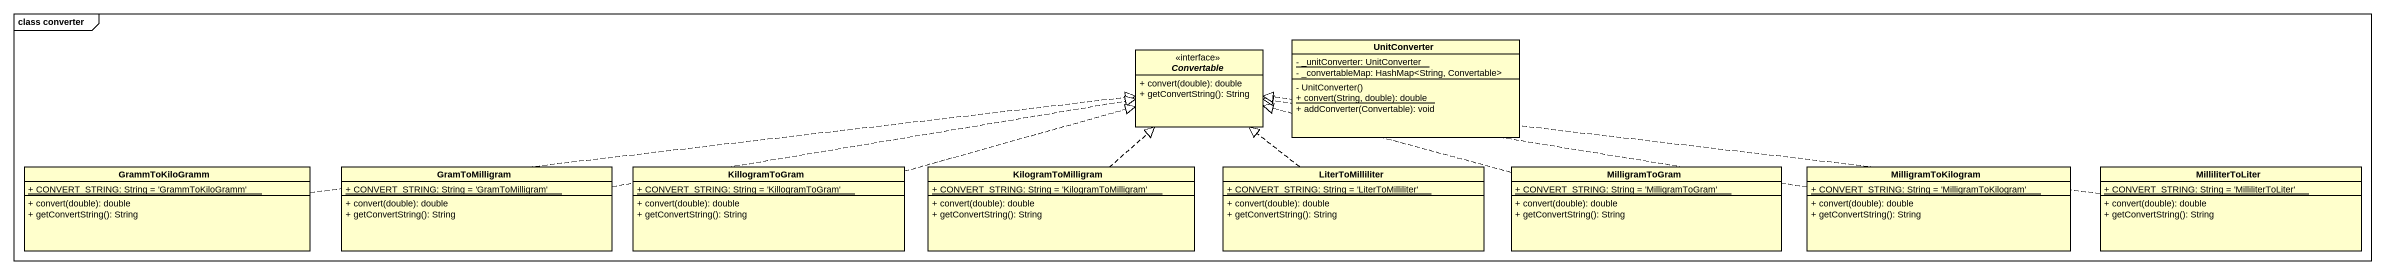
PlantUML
@startuml
mainframe class converter
hide circle
hide empty members
skinparam classAttributeIconSize 0
interface Convertable <<interface>> {
  + convert(double): double
  + getConvertString(): String
}
class UnitConverter {
  {static} - _unitConverter: UnitConverter
  - _convertableMap: HashMap<String, Convertable>
  - UnitConverter()
  {static} + convert(String, double): double
  + addConverter(Convertable): void
}
class GrammToKiloGramm {
  {static} + CONVERT_STRING: String = 'GrammToKiloGramm'
  + convert(double): double
  + getConvertString(): String
}
class GramToMilligram {
  {static} + CONVERT_STRING: String = 'GramToMilligram'
  + convert(double): double
  + getConvertString(): String
}
class KillogramToGram {
  {static} + CONVERT_STRING: String = 'KillogramToGram'
  + convert(double): double
  + getConvertString(): String
}
class KilogramToMilligram {
  {static} + CONVERT_STRING: String = 'KilogramToMilligram'
  + convert(double): double
  + getConvertString(): String
}
class LiterToMilliliter {
  {static} + CONVERT_STRING: String = 'LiterToMilliliter'
  + convert(double): double
  + getConvertString(): String
}
class MilligramToGram {
  {static} + CONVERT_STRING: String = 'MilligramToGram'
  + convert(double): double
  + getConvertString(): String
}
class MilligramToKilogram {
  {static} + CONVERT_STRING: String = 'MilligramToKilogram'
  + convert(double): double
  + getConvertString(): String
}
class MilliliterToLiter {
  {static} + CONVERT_STRING: String = 'MilliliterToLiter'
  + convert(double): double
  + getConvertString(): String
}
GrammToKiloGramm .right.|> Convertable
GramToMilligram .right.|> Convertable
KillogramToGram .right.|> Convertable
KilogramToMilligram .up.|> Convertable
LiterToMilliliter .up.|> Convertable
MilligramToGram .left.|> Convertable
MilligramToKilogram .left.|> Convertable
MilliliterToLiter .left.|> Convertable
@enduml
